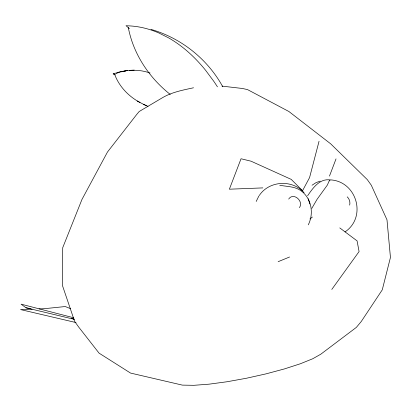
<?xml version="1.0" encoding="UTF-8"?>
<svg xmlns="http://www.w3.org/2000/svg" width="411" height="411" viewBox="0 0 411 411"><rect width="100%" height="100%" fill="white"/><g stroke="black" fill="none" stroke-linecap="round" stroke-linejoin="round"><path stroke-width="0.62" d="M349.679 205.125C350.383 202.191 349.468 198.893 347.223 196.859M319.044 141.292L309.57 177.588L302.532 190.719L291.24 179.386L251.059 161.199L241.031 158.754L229.369 189.199L262.829 187.899M329.473 176.093L336.028 158.893M299.424 207.653C304.042 201.164 293.362 191.901 288.686 199.073M256.197 201.452L258.868 195.975M308.26 224.853C313.752 214.239 311.867 199.89 302.542 191.988C296.028 186.204 287.674 186.8 279.752 185.258M311.81 208.367L317.071 199.325L327.336 185.084L329.057 181.205L330.007 180.383L328.692 179.761C318.931 179.237 312.55 188.572 307.649 195.723M331.795 289.431L359.08 251.568L357.077 240.872L339.789 227.92M259.269 195.518C269.066 180.635 292.385 179.237 304.068 192.667M309.94 219.006L312.391 217.039M312.031 185.233L316.131 182.592L320.154 181.133M345.035 231.907C367.342 216.885 356.481 180.537 329.612 179.843M278.139 261.684L289.57 257.003M116.185 73.461L120.022 72.053L125.787 70.928M115.522 74.905L113.184 73.882L120.182 71.745L127.205 70.512L134.197 70.194M193.53 87.779C183.142 90.03 172.358 92.069 163.023 97.381L139.17 111.525L136.812 114.345L107.461 152.049L81.969 199.438L62.719 247.699L62.431 285.475L74.602 321.345L78.732 327.12L99.066 353.141L130.549 373.07L182.381 385.117L193.869 385.313L209.091 384.167L227.016 381.757L246.42 378.248L265.984 373.876L284.366 368.939L300.323 363.776L312.766 358.741L320.837 354.174L356.352 327.387L361.259 321.505L382.266 289.847L390.45 257.45L386.992 219.813L371.328 185.263L367.295 179.622L330.701 143.845L288.887 111.499L247.53 89.603L242.341 88.463L222.017 86.13M32.068 309.154L20.55 309.575L76.03 322.568M39.107 308.892L44.224 308.707L65.267 306.539L70.605 308.692M113.184 73.882L114.088 74.001M73.61 317.754L21.095 304.161L26.006 307.798L30.414 308.589M26.006 307.798L74.463 319.373M71.535 318.355L74.021 318.962M151.017 29.397C181.189 38.084 207.498 59.02 222.639 86.526M143.454 104.281L148.001 106.367M114.541 74.062C118.938 86.325 128.592 96.431 139.992 102.483M137.197 101.039L146.337 105.766M170.241 94.427C149.214 77.833 133.354 54.108 128.319 27.609M129.398 28.636L126.033 25.688L127.919 25.826A188.279 120.803 85.5 0 1 158.718 32.921L168.721 37.935A188.279 120.803 85.5 0 1 205.541 70.224L213.612 81.059A188.279 120.803 85.5 0 1 217.434 86.844M308.296 198.754L309.802 204.031M121.646 71.709A128.088 78.568 88.3 0 1 122.843 71.422M124.045 71.165A128.088 78.568 88.3 0 1 127.667 70.574M129.48 70.384A128.088 78.568 88.3 0 1 134.34 70.214L141.03 70.779A128.088 78.568 88.3 0 1 150.082 73.035"/></g></svg>
